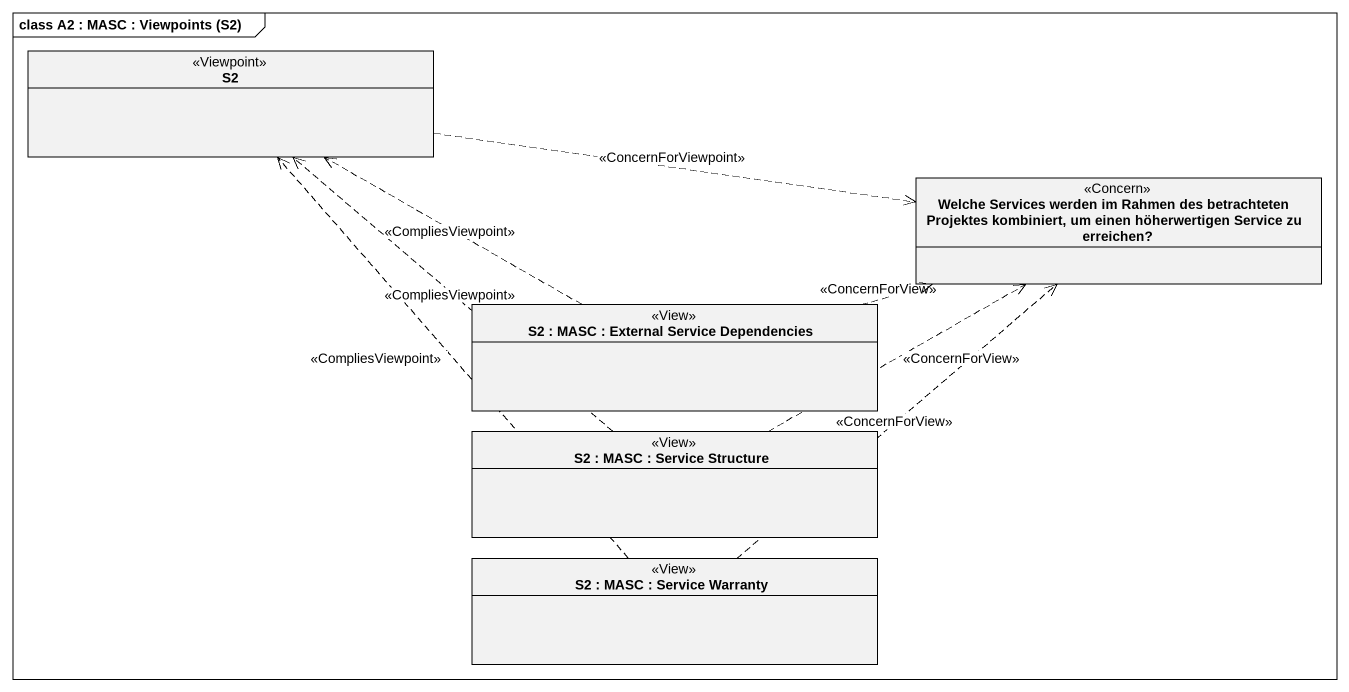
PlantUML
@startuml
mainframe class A2 : MASC : Viewpoints (S2)
hide circle
hide empty members
class S2 <<Viewpoint>>
class "Welche Services werden im Rahmen des betrachteten Projektes kombiniert, um einen höherwertigen Service zu erreichen?" as Welche_Services_werden_im <<Concern>>
class "S2 : MASC : External Service Dependencies" as S2_MASC_External_Service <<View>>
class "S2 : MASC : Service Structure" as S2_MASC_Service_Structure <<View>>
class "S2 : MASC : Service Warranty" as S2_MASC_Service_Warranty <<View>>
S2 .right.> Welche_Services_werden_im : <<ConcernForViewpoint>>
S2_MASC_External_Service .left.> S2 : <<CompliesViewpoint>>
S2_MASC_External_Service .right.> Welche_Services_werden_im : <<ConcernForView>>
S2_MASC_Service_Structure .up.> S2 : <<CompliesViewpoint>>
S2_MASC_Service_Structure .right.> Welche_Services_werden_im : <<ConcernForView>>
S2_MASC_Service_Warranty .up.> S2 : <<CompliesViewpoint>>
S2_MASC_Service_Warranty .up.> Welche_Services_werden_im : <<ConcernForView>>
@enduml
